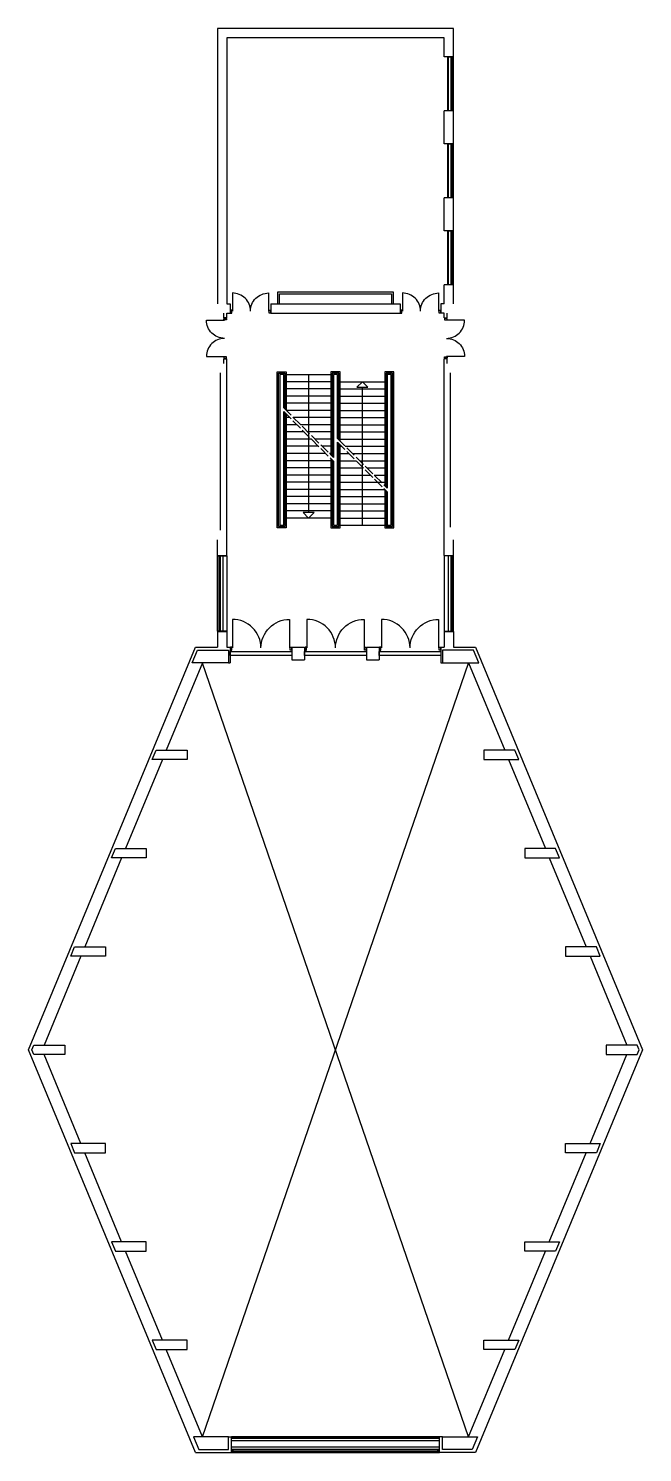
# Model space of a CAD drawing. Header units: millimetres. Extents: x -139084737 to -139061337, y 257852077 to 257906397.
import ezdxf

# ---------------------------------------------------------------- set-up
doc = ezdxf.new("R2010")
doc.units = ezdxf.units.MM
doc.header["$LTSCALE"] = 100
doc.linetypes.add('HIDDEN', pattern=[5, 4, -1])
for name, color, linetype in [('A12----', 1, 'Continuous'), ('A21----', 7, 'Continuous'), ('a22--l-', 1, 'Continuous'), ('A22--U-', 3, 'Continuous'), ('A24----', 1, 'Continuous'), ('A314---', 1, 'Continuous'), ('A314-S-', 8, 'Continuous'), ('A321---', 1, 'Continuous'), ('A36----', 1, 'Continuous')]:
    doc.layers.add(name, color=color, linetype=linetype)

# ---------------------------------------------------------------- blocks, each defined once
blk = doc.blocks.new('PIL')
for p, q in [((0, 0), (-212, -212)), ((0, 0), (212, -212)), ((-212, -212), (212, -212))]:
    blk.add_line(p, q)
blk = doc.blocks.new('DD156')
for points in [[(20, 110), (70, 110), (70, 0), (20, 0)], [(1540, 0), (1540, 110), (1490, 110), (1490, 0)]]:
    blk.add_lwpolyline(points, close=True)
for points in [[(780, 30, -0.414214), (90, -660), (90, 30)], [(780, 30, 0.414214), (1470, -660), (1470, 30)]]:
    blk.add_lwpolyline(points, format="xyb")
blk = doc.blocks.new('V206')
for p, q in [((2050, 110), (10, 110)), ((2050, 50), (10, 50))]:
    blk.add_line(p, q)
blk.add_lwpolyline([(2050, 0), (2050, 230), (10, 230), (10, 0)], close=True)
blk = doc.blocks.new('V206A3')
for p, q in [((2060, 205), (0, 205)), ((2060, 55), (0, 55))]:
    blk.add_line(p, q)
blk = doc.blocks.new('DD236')
for points in [[(20, 110), (70, 110), (70, 0), (20, 0)], [(2340, 0), (2340, 110), (2290, 110), (2290, 0)]]:
    blk.add_lwpolyline(points, close=True)
for points in [[(1180, 30, -0.414214), (90, -1060), (90, 30)], [(1180, 30, 0.414214), (2270, -1060), (2270, 30)]]:
    blk.add_lwpolyline(points, format="xyb")

msp = doc.modelspace()

# ---------------------------------------------------------------- linework, layer by layer
at = {"layer": 'A12----'}
for points in [[(-139078297, 257882677), (-139077117, 257882677), (-139077117, 257882197), (-139078496, 257882197)], [(-139068957, 257882677), (-139068957, 257882197), (-139067579, 257882197), (-139067777, 257882677)], [(-139078695, 257878507), (-139080024, 257878507), (-139079875, 257878867), (-139078695, 257878867)], [(-139067380, 257878507), (-139066051, 257878507), (-139066200, 257878867), (-139067380, 257878867)], [(-139080248, 257874757), (-139081576, 257874757), (-139081427, 257875117), (-139080248, 257875117)], [(-139065827, 257874757), (-139064498, 257874757), (-139064647, 257875117), (-139065827, 257875117)], [(-139081800, 257871007), (-139083129, 257871007), (-139082980, 257871367), (-139081800, 257871367)], [(-139064274, 257871007), (-139062945, 257871007), (-139063094, 257871367), (-139064274, 257871367)], [(-139084533, 257867617), (-139083353, 257867617), (-139083353, 257867257), (-139084533, 257867257), (-139084607, 257867437)], [(-139061542, 257867617), (-139062721, 257867617), (-139062721, 257867257), (-139061542, 257867257), (-139061467, 257867437)], [(-139081800, 257863867), (-139083129, 257863867), (-139082980, 257863507), (-139081800, 257863507)], [(-139064274, 257863867), (-139062945, 257863867), (-139063094, 257863507), (-139064274, 257863507)], [(-139080248, 257860117), (-139081576, 257860117), (-139081427, 257859757), (-139080248, 257859757)], [(-139065827, 257860117), (-139064498, 257860117), (-139064647, 257859757), (-139065827, 257859757)], [(-139078695, 257856367), (-139080024, 257856367), (-139079875, 257856007), (-139078695, 257856007)], [(-139067380, 257856367), (-139066051, 257856367), (-139066200, 257856007), (-139067380, 257856007)], [(-139077117, 257852677), (-139078446, 257852677), (-139078247, 257852197), (-139077117, 257852197)], [(-139068957, 257852677), (-139067628, 257852677), (-139067827, 257852197), (-139068957, 257852197)]]:
    msp.add_lwpolyline(points, close=True, dxfattribs=at)
at = {"layer": 'A21----'}
for p, q in [((-139068537, 257906397), (-139077537, 257906397)), ((-139077537, 257906397), (-139077537, 257895897)), ((-139068897, 257906037), (-139077177, 257906037)), ((-139077177, 257906037), (-139077177, 257895897)), ((-139068897, 257905317), (-139068897, 257906037)), ((-139068537, 257905317), (-139068537, 257906397)), ((-139068537, 257905317), (-139068897, 257905317)), ((-139068537, 257903257), (-139068897, 257903257)), ((-139068897, 257901997), (-139068897, 257903257)), ((-139068537, 257901997), (-139068537, 257903257)), ((-139068537, 257901997), (-139068897, 257901997)), ((-139068537, 257899937), (-139068897, 257899937)), ((-139068897, 257898677), (-139068897, 257899937)), ((-139068537, 257898677), (-139068537, 257899937)), ((-139068537, 257898677), (-139068897, 257898677)), ((-139068537, 257896617), (-139068897, 257896617)), ((-139068897, 257895897), (-139068897, 257896617)), ((-139068537, 257895897), (-139068537, 257896617)), ((-139077297, 257895357), (-139077297, 257895537)), ((-139077177, 257895357), (-139077297, 257895357)), ((-139077177, 257895357), (-139077177, 257895537)), ((-139068897, 257895357), (-139068897, 257895537)), ((-139068897, 257895357), (-139068777, 257895357)), ((-139068777, 257895357), (-139068777, 257895537)), ((-139077297, 257893797), (-139077177, 257893797)), ((-139077297, 257893617), (-139077297, 257893797)), ((-139077177, 257886297), (-139077177, 257893797)), ((-139068897, 257886297), (-139068897, 257893797)), ((-139068777, 257893797), (-139068897, 257893797)), ((-139068777, 257893617), (-139068777, 257893797)), ((-139077417, 257887257), (-139077417, 257893257)), ((-139068657, 257887377), (-139068657, 257893257)), ((-139077537, 257886297), (-139077537, 257886897)), ((-139068537, 257886297), (-139068537, 257886897)), ((-139077537, 257886297), (-139077177, 257886297)), ((-139068897, 257886297), (-139068537, 257886297)), ((-139077537, 257883397), (-139077177, 257883397)), ((-139077537, 257883397), (-139077537, 257882797)), ((-139077177, 257883397), (-139077177, 257882797)), ((-139068897, 257883397), (-139068897, 257882797)), ((-139068897, 257883397), (-139068537, 257883397)), ((-139068537, 257883397), (-139068537, 257882797)), ((-139084737, 257867437), (-139078377, 257882797)), ((-139078377, 257882797), (-139077537, 257882797)), ((-139077177, 257882797), (-139077057, 257882797)), ((-139077057, 257882797), (-139077057, 257882197)), ((-139069017, 257882797), (-139069017, 257882197)), ((-139069017, 257882797), (-139068897, 257882797)), ((-139068537, 257882797), (-139067697, 257882797)), ((-139067697, 257882797), (-139061337, 257867437)), ((-139078106, 257882197), (-139079485, 257878867)), ((-139077117, 257882197), (-139077057, 257882197)), ((-139069017, 257882197), (-139068957, 257882197)), ((-139067968, 257882197), (-139066590, 257878867)), ((-139079634, 257878507), (-139081038, 257875117)), ((-139066440, 257878507), (-139065037, 257875117)), ((-139081187, 257874757), (-139082590, 257871367)), ((-139064888, 257874757), (-139063484, 257871367)), ((-139082740, 257871007), (-139084143, 257867617)), ((-139063335, 257871007), (-139061931, 257867617)), ((-139078377, 257852077), (-139084737, 257867437)), ((-139061337, 257867437), (-139067697, 257852077)), ((-139082740, 257863867), (-139084143, 257867257)), ((-139063335, 257863867), (-139061931, 257867257)), ((-139081187, 257860117), (-139082590, 257863507)), ((-139064888, 257860117), (-139063484, 257863507)), ((-139079634, 257856367), (-139081038, 257859757)), ((-139066440, 257856367), (-139065037, 257859757)), ((-139078106, 257852677), (-139079485, 257856007)), ((-139067968, 257852677), (-139066590, 257856007)), ((-139077117, 257852677), (-139076997, 257852677)), ((-139076997, 257852077), (-139076997, 257852677)), ((-139069077, 257852077), (-139069077, 257852677)), ((-139068957, 257852677), (-139069077, 257852677)), ((-139078377, 257852077), (-139076997, 257852077)), ((-139067697, 257852077), (-139069077, 257852077))]:
    msp.add_line(p, q, dxfattribs=at)
at = {"layer": 'A21----', "color": 15}
msp.add_line((-139076997, 257852077), (-139069077, 257852077), dxfattribs=at)
at = {"layer": 'A21----'}
for points in [[(-139067970, 257852672), (-139078108, 257882192)], [(-139078104, 257852672), (-139067966, 257882192)]]:
    msp.add_lwpolyline(points, dxfattribs=at)
at = {"layer": 'a22--l-'}
for points in [[(-139075237, 257895897), (-139075237, 257896347), (-139070837, 257896347), (-139070837, 257895897)], [(-139075166, 257895897), (-139075166, 257896276), (-139070908, 257896276), (-139070908, 257895897)]]:
    msp.add_lwpolyline(points, dxfattribs=at)
at = {"layer": 'A22--U-'}
for p, q in [((-139077177, 257895897), (-139077057, 257895897)), ((-139077057, 257895897), (-139077057, 257895537)), ((-139075497, 257895897), (-139075497, 257895537)), ((-139075497, 257895897), (-139070577, 257895897)), ((-139070577, 257895897), (-139070577, 257895537)), ((-139068897, 257895897), (-139069017, 257895897)), ((-139069017, 257895897), (-139069017, 257895537)), ((-139077177, 257895537), (-139077057, 257895537)), ((-139075497, 257895537), (-139070577, 257895537)), ((-139068897, 257895537), (-139069017, 257895537)), ((-139074697, 257882797), (-139074697, 257882317)), ((-139074697, 257882797), (-139074217, 257882797)), ((-139074217, 257882797), (-139074217, 257882317)), ((-139071857, 257882797), (-139071377, 257882797)), ((-139071857, 257882797), (-139071857, 257882317)), ((-139071377, 257882797), (-139071377, 257882317)), ((-139074697, 257882317), (-139074217, 257882317)), ((-139071857, 257882317), (-139071377, 257882317))]:
    msp.add_line(p, q, dxfattribs=at)
at = {"layer": 'A24----'}
for p, q in [((-139074912, 257893197), (-139073212, 257893197)), ((-139073212, 257892923), (-139074912, 257892923)), ((-139074062, 257893197), (-139074062, 257887933)), ((-139072862, 257892923), (-139071162, 257892923)), ((-139073212, 257892649), (-139074912, 257892649)), ((-139073212, 257892375), (-139074912, 257892375)), ((-139072862, 257892649), (-139071162, 257892649)), ((-139072862, 257892375), (-139071162, 257892375)), ((-139072012, 257887447), (-139072012, 257892711)), ((-139073212, 257892102), (-139074912, 257892102)), ((-139073212, 257891828), (-139074912, 257891828)), ((-139072862, 257892102), (-139071162, 257892102)), ((-139072862, 257891828), (-139071162, 257891828)), ((-139074780, 257891554), (-139074912, 257891554)), ((-139074506, 257891280), (-139074912, 257891280)), ((-139073212, 257891554), (-139074638, 257891554)), ((-139073212, 257891280), (-139074365, 257891280)), ((-139072862, 257891554), (-139071162, 257891554)), ((-139072862, 257891280), (-139071162, 257891280)), ((-139074232, 257891006), (-139074912, 257891006)), ((-139073958, 257890732), (-139074912, 257890732)), ((-139073212, 257891006), (-139074091, 257891006)), ((-139073212, 257890732), (-139073817, 257890732)), ((-139072862, 257891006), (-139071162, 257891006)), ((-139072862, 257890732), (-139071162, 257890732)), ((-139073685, 257890459), (-139074912, 257890459)), ((-139073411, 257890185), (-139074912, 257890185)), ((-139073212, 257890459), (-139073543, 257890459)), ((-139073212, 257890185), (-139073269, 257890185)), ((-139072862, 257890459), (-139072805, 257890459)), ((-139072862, 257890185), (-139072531, 257890185)), ((-139072664, 257890459), (-139071162, 257890459)), ((-139072390, 257890185), (-139071162, 257890185)), ((-139073212, 257889911), (-139074912, 257889911)), ((-139073212, 257889637), (-139074912, 257889637)), ((-139072862, 257889911), (-139072258, 257889911)), ((-139072862, 257889637), (-139071984, 257889637)), ((-139072116, 257889911), (-139071162, 257889911)), ((-139071842, 257889637), (-139071162, 257889637)), ((-139073212, 257889363), (-139074912, 257889363)), ((-139073212, 257889090), (-139074912, 257889090)), ((-139072862, 257889363), (-139071710, 257889363)), ((-139072862, 257889090), (-139071162, 257889090)), ((-139071568, 257889363), (-139071162, 257889363)), ((-139073212, 257888816), (-139074912, 257888816)), ((-139072862, 257888816), (-139071162, 257888816)), ((-139073212, 257888542), (-139074912, 257888542)), ((-139073212, 257888268), (-139074912, 257888268)), ((-139072862, 257888542), (-139071162, 257888542)), ((-139072862, 257888268), (-139071162, 257888268)), ((-139073212, 257887994), (-139074912, 257887994)), ((-139073212, 257887721), (-139074912, 257887721)), ((-139072862, 257887994), (-139071162, 257887994)), ((-139072862, 257887721), (-139071162, 257887721)), ((-139072862, 257887447), (-139071162, 257887447))]:
    msp.add_line(p, q, dxfattribs=at)
at = {"layer": 'A24----', "linetype": 'HIDDEN'}
for p, q in [((-139075012, 257891928), (-139073112, 257890028)), ((-139075012, 257891786), (-139073112, 257889886)), ((-139072962, 257890757), (-139071062, 257888857)), ((-139072962, 257890616), (-139071062, 257888716))]:
    msp.add_line(p, q, dxfattribs=at)
at = {"layer": 'A24----'}
for points in [[(-139074912, 257891686), (-139074912, 257887347), (-139075262, 257887347), (-139075262, 257893297), (-139074912, 257893297), (-139074912, 257891828)], [(-139074962, 257891736), (-139074962, 257887397), (-139075212, 257887397), (-139075212, 257893247), (-139074962, 257893247), (-139074962, 257891878)], [(-139075012, 257891928), (-139075012, 257893197), (-139075162, 257893197), (-139075162, 257887447), (-139075012, 257887447), (-139075012, 257891786)], [(-139072862, 257890657), (-139072862, 257893297), (-139073212, 257893297), (-139073212, 257890128)], [(-139072912, 257890707), (-139072912, 257893247), (-139073162, 257893247), (-139073162, 257890078)], [(-139072962, 257890757), (-139072962, 257893197), (-139073112, 257893197), (-139073112, 257890028)], [(-139071162, 257888816), (-139071162, 257887347), (-139070812, 257887347), (-139070812, 257893297), (-139071162, 257893297), (-139071162, 257888957)], [(-139071112, 257888766), (-139071112, 257887397), (-139070862, 257887397), (-139070862, 257893247), (-139071112, 257893247), (-139071112, 257888907)], [(-139071062, 257888716), (-139071062, 257887447), (-139070912, 257887447), (-139070912, 257893197), (-139071062, 257893197), (-139071062, 257888857)], [(-139073212, 257889986), (-139073212, 257887347), (-139072862, 257887347), (-139072862, 257890516)], [(-139073162, 257889936), (-139073162, 257887397), (-139072912, 257887397), (-139072912, 257890566)], [(-139073112, 257889886), (-139073112, 257887447), (-139072962, 257887447), (-139072962, 257890616)]]:
    msp.add_lwpolyline(points, dxfattribs=at)
at = {"layer": 'A314---'}
for p, q in [((-139077482, 257886297), (-139077482, 257883397)), ((-139077332, 257886297), (-139077332, 257883397)), ((-139068742, 257886297), (-139068742, 257883397)), ((-139068592, 257886297), (-139068592, 257883397)), ((-139069077, 257852677), (-139076997, 257852677)), ((-139069077, 257852527), (-139076997, 257852527)), ((-139069077, 257852282), (-139076997, 257852282)), ((-139069077, 257852132), (-139076997, 257852132))]:
    msp.add_line(p, q, dxfattribs=at)
at = {"layer": 'A314-S-'}
for p, q in [((-139077487, 257886287), (-139077487, 257883407)), ((-139077427, 257886287), (-139077427, 257883407)), ((-139068647, 257886287), (-139068647, 257883407)), ((-139068587, 257886287), (-139068587, 257883407)), ((-139076937, 257852677), (-139076937, 257852607)), ((-139076937, 257852127), (-139076937, 257852197)), ((-139069137, 257852677), (-139069137, 257852607)), ((-139069137, 257852127), (-139069137, 257852197))]:
    msp.add_line(p, q, dxfattribs=at)
for points in [[(-139077537, 257886287), (-139077177, 257886287), (-139077177, 257883407), (-139077537, 257883407)], [(-139068537, 257886287), (-139068897, 257886287), (-139068897, 257883407), (-139068537, 257883407)], [(-139069087, 257852607), (-139076987, 257852607), (-139076987, 257852677), (-139069087, 257852677)], [(-139069087, 257852197), (-139076987, 257852197), (-139076987, 257852127), (-139069087, 257852127)]]:
    msp.add_lwpolyline(points, close=True, dxfattribs=at)
at = {"layer": 'A36----'}
for points in [[(-139077057, 257882482), (-139077057, 257882632), (-139074697, 257882632), (-139074697, 257882482)], [(-139074217, 257882482), (-139074217, 257882632), (-139071857, 257882632), (-139071857, 257882482)], [(-139071377, 257882482), (-139071377, 257882632), (-139069017, 257882632), (-139069017, 257882482)]]:
    msp.add_lwpolyline(points, close=True, dxfattribs=at)

# ---------------------------------------------------------------- block references
at = {"layer": 'A24----'}
msp.add_blockref('PIL', (-139072012, 257892923), dxfattribs=at)
at = {"layer": 'A24----', "rotation": 180}
msp.add_blockref('PIL', (-139074062, 257887721), dxfattribs=at)
at = {"layer": 'A314---', "rotation": 90}
for p in [(-139068537, 257903257), (-139068537, 257899937), (-139068537, 257896617)]:
    msp.add_blockref('V206A3', p, dxfattribs=at)
at = {"layer": 'A314-S-', "rotation": 90}
for p in [(-139068537, 257903257), (-139068537, 257899937), (-139068537, 257896617)]:
    msp.add_blockref('V206', p, dxfattribs=at)
at = {"layer": 'A321---'}
for name, p, rotation in [('DD156', (-139075497, 257895647), 180), ('DD156', (-139069017, 257895647), 180), ('DD156', (-139077297, 257895357), 270), ('DD156', (-139068777, 257893797), 90), ('DD236', (-139074697, 257882797), 180), ('DD236', (-139071857, 257882797), 180), ('DD236', (-139069017, 257882797), 180)]:
    msp.add_blockref(name, p, dxfattribs=dict(at, rotation=rotation))

doc.saveas('drawing.dxf')
